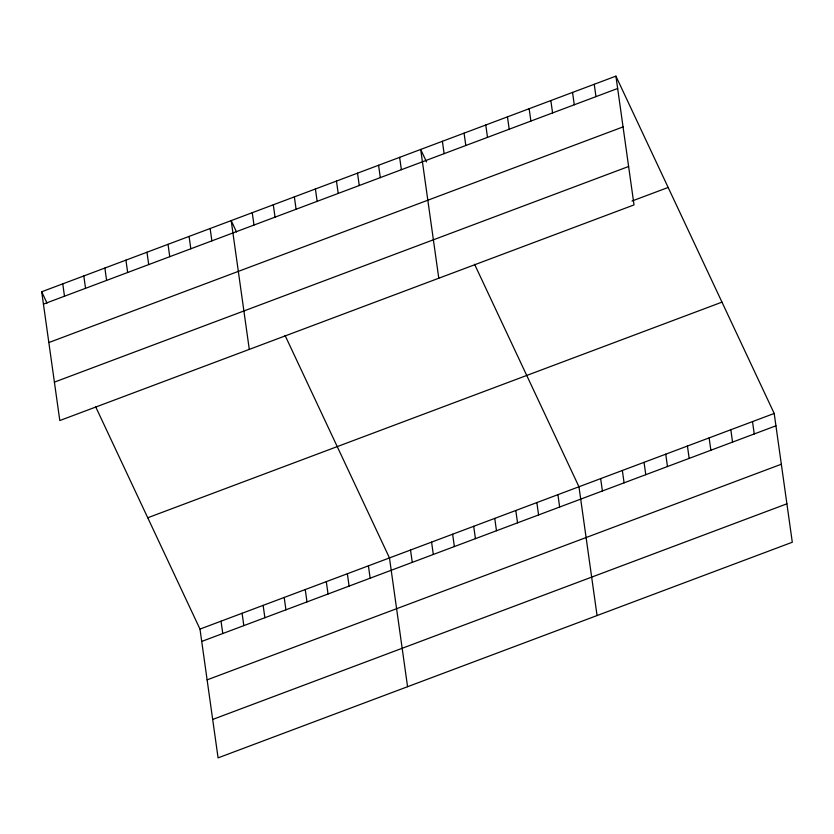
<?xml version="1.0" encoding="UTF-8"?>
<svg xmlns="http://www.w3.org/2000/svg" width="834" height="834" viewBox="0 0 834 834"><rect width="100%" height="100%" fill="white"/><g stroke="black" fill="none" stroke-linecap="round" stroke-linejoin="round"><path stroke-width="1.25" d="M615.919 76.134L634.017 204.914L59.798 420.544L41.7 291.764L615.919 76.134L774.202 413.456L792.3 542.236L218.081 757.866L199.983 629.086L95.576 406.596M43.441 304.118L617.66 88.487M48.841 342.545L623.061 126.904M54.398 382.128L628.627 166.487M632.005 201.025L668.159 187.452M147.743 517.768L721.973 302.137M199.983 629.086L774.202 413.456M201.713 641.44L775.933 425.809M207.113 679.866L781.333 464.225M212.68 719.45L786.9 503.809M426.549 161.942L420.69 149.453L438.788 278.233M474.567 264.274L578.963 486.764L597.061 615.544M236.522 231.967L231.195 220.603L249.293 349.394M285.072 335.435L389.468 557.925L407.565 686.705M41.7 291.764L47.027 303.128M752.508 421.597L754.249 433.951M730.813 429.739L732.554 442.103M709.119 437.892L710.86 450.245M687.424 446.034L689.165 458.387M665.74 454.186L667.471 466.54M594.235 84.276L595.966 96.629M644.046 462.328L645.777 474.682M572.541 92.428L574.272 104.782M622.352 470.47L624.082 482.834M550.847 100.57L552.577 112.924M600.657 478.622L602.398 490.976M529.152 108.712L530.893 121.076M507.458 116.864L509.199 129.218M557.915 494.677L559.645 507.03M485.763 125.006L487.504 137.36M536.856 502.579L538.587 514.932M464.069 133.159L465.81 145.512M515.798 510.491L517.539 522.845M442.385 141.3L444.115 153.654M494.75 518.394L496.48 530.747M473.691 526.296L475.432 538.66M399.632 157.355L401.373 169.709M452.633 534.208L454.374 546.562M378.573 165.257L380.314 177.621M431.585 542.11L433.315 554.464M357.525 173.17L359.256 185.523M410.526 550.023L412.267 562.377M336.467 181.072L338.208 193.425M315.408 188.984L317.149 201.338M368.419 565.838L370.15 578.191M294.36 196.887L296.091 209.24M347.361 573.74L349.102 586.094M273.302 204.799L275.043 217.153M326.303 581.652L328.043 594.006M252.254 212.701L253.984 225.055M305.254 589.555L306.985 601.908M284.196 597.457L285.937 609.821M210.137 228.516L211.878 240.87M263.137 605.369L264.878 617.723M189.089 236.418L190.819 248.772M242.089 613.271L243.82 625.625M168.03 244.331L169.761 256.684M221.031 621.184L222.772 633.538M146.972 252.233L148.713 264.587M125.924 260.145L127.654 272.499M104.865 268.048L106.606 280.401M83.807 275.95L85.548 288.314M62.759 283.862L64.489 296.216"/></g></svg>
